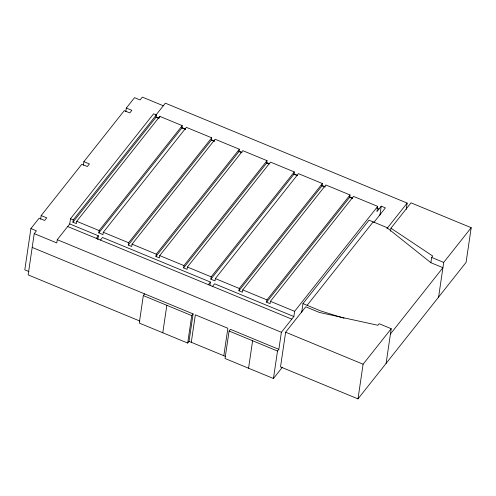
<?xml version="1.0" encoding="UTF-8"?>
<svg xmlns="http://www.w3.org/2000/svg" width="496" height="496" viewBox="0 0 496 496"><rect width="100%" height="100%" fill="white"/><g stroke="black" fill="none" stroke-linecap="round" stroke-linejoin="round"><path stroke-width="0.74" d="M40.641 219.213L41.174 215.574L46.711 217.862L44.652 220.46L39.122 218.172L30.895 228.557L24.8 269.836L28.948 271.548M30.895 228.557L36.431 230.845L34.236 233.616L28.142 274.889L139.903 321.067M373.879 222.419L385.392 207.874L381.244 206.162L376.935 211.6L377.704 206.398L353.493 196.391L270.413 301.326L270.072 303.639L266.612 302.207L349.699 197.278L350.04 194.965L325.829 184.965L242.742 289.893L242.401 292.206L238.942 290.78L322.028 185.845L322.369 183.532L298.437 173.643L215.351 278.578L215.01 280.891L210.862 279.174L293.942 174.245L294.283 171.932L270.487 162.099L187.407 267.034L187.066 269.347L183.607 267.914L266.687 162.986L267.034 160.673L242.823 150.666L159.737 255.601L159.396 257.914L155.936 256.488L239.022 151.553L239.363 149.24L215.152 139.24L132.066 244.168L131.725 246.481L128.266 245.055L211.352 140.12L211.693 137.807L186.378 127.348L103.292 232.283L102.951 234.596L98.803 232.878L181.889 127.949L182.23 125.637L159.817 116.374L76.731 221.309L76.39 223.622L72.931 222.189L156.017 117.261L156.358 114.948L153.593 113.801L70.506 218.736L69.738 223.938L57.263 239.692L56.786 242.928L34.236 233.616M72.931 222.189L73.272 219.877L156.358 114.948M83.328 165.304L83.867 161.659L124.26 110.639L129.797 112.927L131.849 110.329L126.319 108.047L125.779 111.687M97.817 239.543L98.375 235.774L69.738 223.938M98.803 232.878L99.144 230.566L182.23 125.637M128.266 245.055L128.607 242.742L211.693 137.807M159.644 117.533L159.817 116.374M144.665 293.899L143.319 295.597L139.264 323.057L187.686 343.065L189.032 341.366L193.087 313.906L32.197 247.43M155.936 256.488L156.277 254.175L239.363 149.24M162.781 332.779L166.836 305.319M183.607 267.914L183.948 265.602L267.034 160.673M187.686 343.065L191.741 315.605L193.087 313.906M191.289 342.296L195.343 314.836L227.869 328.271L223.814 355.731M209.988 285.082L210.434 282.069L102.523 237.485L100.471 240.083M210.862 279.174L211.203 276.861L294.283 171.932M377.704 206.398L294.618 311.327L293.855 316.529L281.381 332.283L278.857 349.339L230.442 329.338L229.096 331.037L225.035 358.496L273.457 378.498L282.441 367.158M238.942 290.78L239.283 288.467L322.369 183.532M248.558 368.212L252.613 340.752M266.612 302.207L266.953 299.9L350.04 194.965M273.457 378.498L277.512 351.038L278.857 349.339M386.099 363.394L391.22 328.712L379.167 323.733L377.94 325.283L319.43 312.461L305.747 306.807L285.64 332.208L280.519 366.891L357.988 398.896L466.079 262.384L471.2 227.701L411.023 202.839L390.947 228.191L390.501 231.21M301.636 312.647L302.975 303.602L369.024 220.181L386.706 227.484L430.881 262.706L442.934 267.685L390.439 333.982M379.905 215.214L381.244 206.162M357.988 398.896L363.109 364.213L391.22 328.712M406.224 209.374L407.154 203.075L165.354 103.18L155.831 115.208M430.881 262.706L431.656 257.436L432.754 256.054L390.947 228.191M438.588 297.104L443.709 262.415L471.2 227.701M41.174 215.574L81.815 164.25L87.346 166.538L89.398 163.947L83.867 161.659M126.319 108.047L134.54 97.656L140.077 99.944L142.327 97.104L163.463 105.834M96.317 238.365L98.375 235.774M208.376 284.661L210.434 282.069M212.524 286.378L214.582 283.78L293.855 316.529M307.123 305.313L373.178 221.892M386.923 228.625L407.154 203.075M344.044 318.234L320.658 310.905L302.975 303.602M156.308 117L159.173 118.184M182.082 127.652L185.591 129.096M211.246 139.698L214.824 141.174M239.122 151.212L241.98 152.396M266.271 162.434L269.849 163.909M294.147 173.947L297.65 175.392M321.861 185.399L325.432 186.874M349.711 196.906L352.569 198.084M376.848 208.115L378.994 209.002M156.017 117.261L158.782 118.401M181.889 127.949L185.343 129.375M211.352 140.12L214.117 141.267M239.022 151.553L241.788 152.694M266.687 162.986L268.764 163.841M293.942 174.245L297.402 175.671M322.028 185.845L324.793 186.992M349.699 197.278L352.464 198.419M431.656 257.436L443.709 262.415M70.506 218.736L73.272 219.877M76.731 221.309L99.144 230.566M103.292 232.283L128.607 242.742M132.066 244.168L156.277 254.175M159.737 255.601L183.948 265.602M187.407 267.034L211.203 276.861M215.351 278.578L239.283 288.467M242.742 289.893L266.953 299.9M270.413 301.326L294.618 311.327M67.679 226.536L291.797 319.126M285.64 332.208L363.109 364.213M57.263 239.692L281.381 332.283M143.319 295.597L191.741 315.605M229.096 331.037L277.512 351.038M189.032 341.366L225.742 356.531"/></g></svg>
